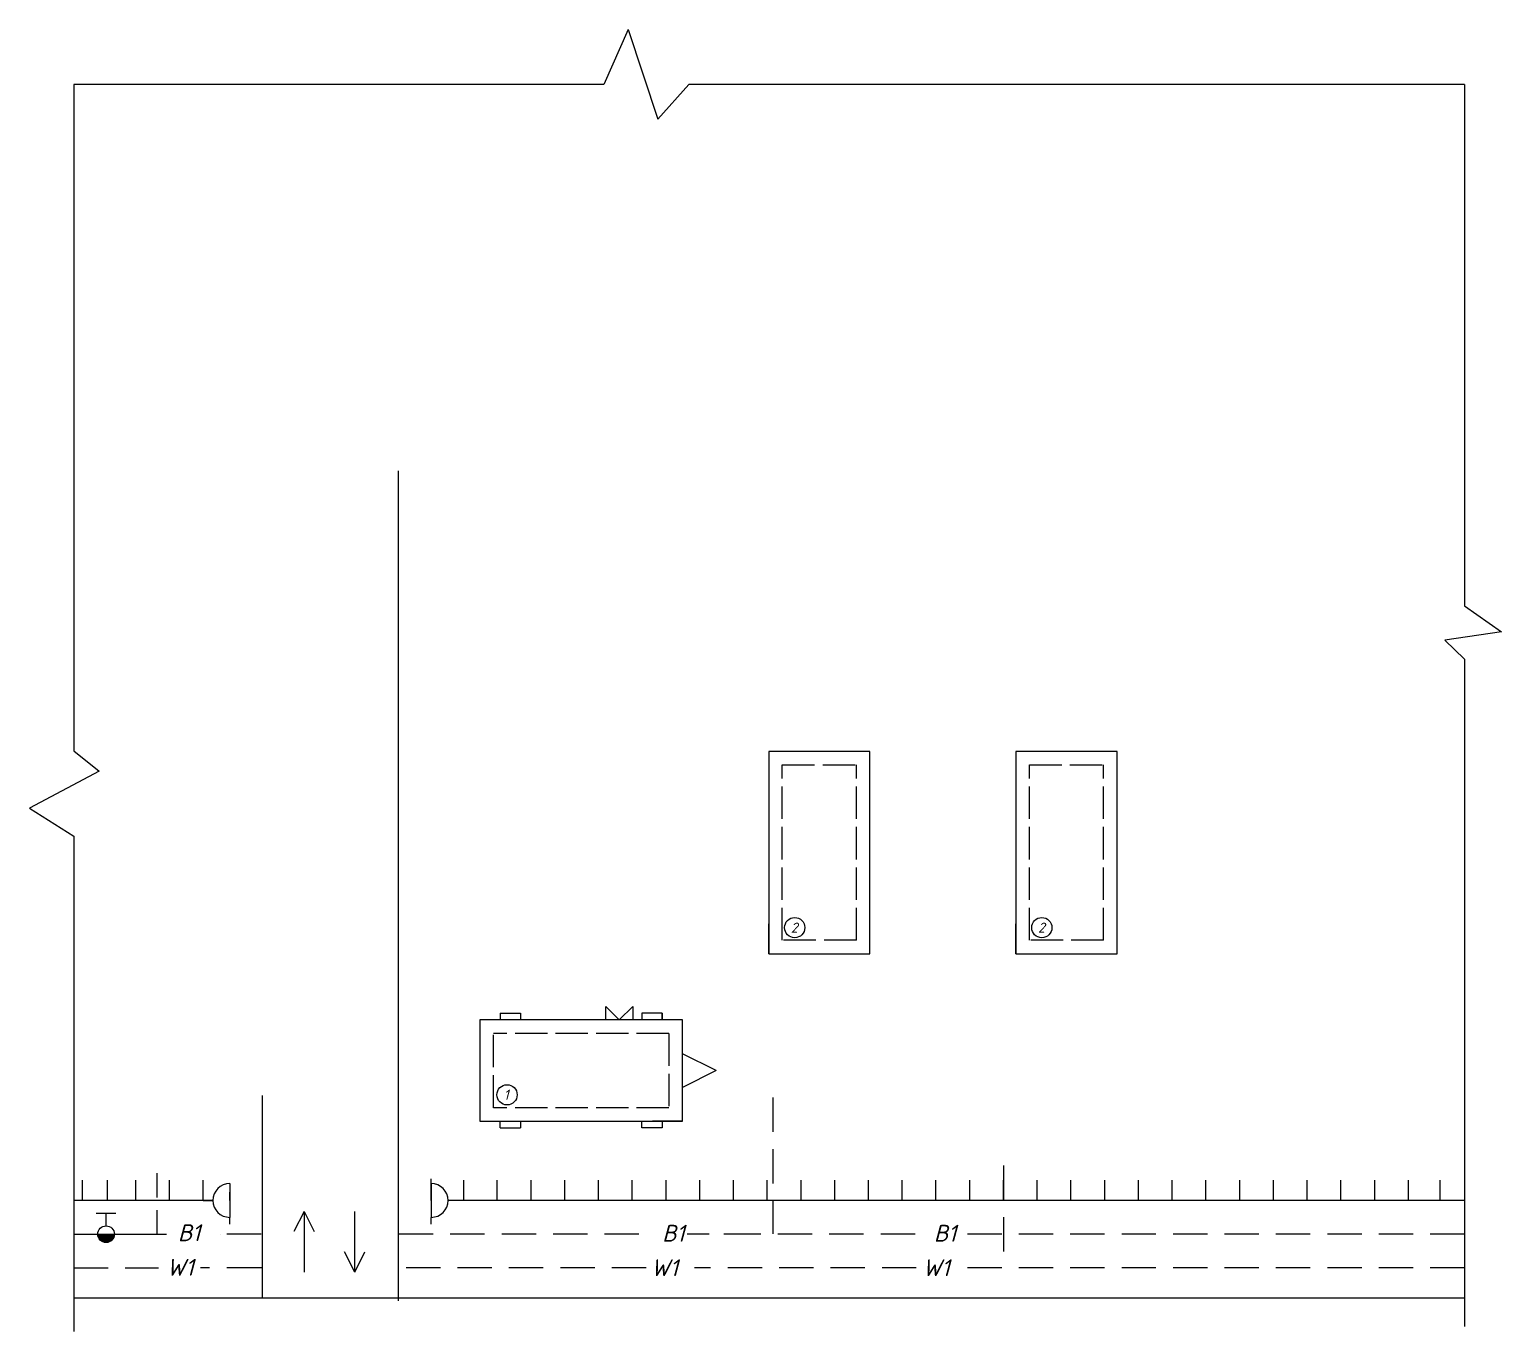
# Model space of a CAD drawing. Header units: millimetres. Extents: x 27137 to 30937, y -4667 to -569.
# Drawn here: x 28882.2 to 29100.3, y -2433.5 to -2240.5 of the extents above; entities that cross this region are included whole.
import ezdxf

# ---------------------------------------------------------------- set-up
doc = ezdxf.new("R2010")
doc.units = ezdxf.units.MM
doc.header["$LTSCALE"] = 0.4
doc.linetypes.add('ACAD_ISO02W100', pattern=[15, 12, -3])
doc.linetypes.add('штриховаяX2', pattern=[38.1, 25.4, -12.7])
doc.styles.add('Isocpeur', font='isocpeui.ttf', dxfattribs={"height": 2.5})

msp = doc.modelspace()

# ---------------------------------------------------------------- hatches: boundary and pattern name
at = {"lineweight": 15}
msp.add_hatch(color=256, dxfattribs=at).paths.add_polyline_path([(28892.3083, -2419.0355), (28893.5454, -2419.0355), (28894.7826, -2419.0355, -1)])

# ---------------------------------------------------------------- linework, layer by layer
for p, q in [((28970.8963, -2240.4864), (28967.279, -2248.6251)), ((28970.8963, -2240.4864), (28975.3011, -2253.787)), ((28967.279, -2248.6251), (28888.7545, -2248.6251)), ((28888.7545, -2248.6251), (28888.7564, -2347.4122)), ((28975.3011, -2253.787), (28979.9042, -2248.6251)), ((29094.8146, -2248.6251), (28979.9042, -2248.6251)), ((29094.8146, -2248.6251), (29094.8156, -2325.9184)), ((28936.8841, -2428.9041), (28936.8841, -2305.9119)), ((29094.8156, -2325.9184), (29100.2926, -2329.7571)), ((29100.2926, -2329.7571), (29091.8798, -2331.0045)), ((29091.8798, -2331.0045), (29094.8158, -2333.7971)), ((29094.8158, -2333.7971), (29094.8161, -2348.7404)), ((28888.7564, -2347.4122), (28892.5048, -2350.435)), ((28991.7198, -2347.4796), (28991.7198, -2377.4796)), ((29006.7198, -2347.4796), (28991.7198, -2347.4796)), ((28991.7198, -2347.4796), (28991.7198, -2377.4796)), ((29006.7198, -2347.4796), (28991.7198, -2347.4796)), ((29006.7198, -2377.4796), (29006.7198, -2347.4796)), ((29006.7198, -2377.4796), (29006.7198, -2347.4796)), ((29028.3321, -2347.4796), (29028.3321, -2377.4796)), ((29043.3321, -2347.4796), (29028.3321, -2347.4796)), ((29028.3321, -2347.4796), (29028.3321, -2377.4796)), ((29043.3321, -2347.4796), (29028.3321, -2347.4796)), ((29043.3321, -2377.4796), (29043.3321, -2347.4796)), ((29043.3321, -2377.4796), (29043.3321, -2347.4796)), ((29094.8161, -2348.7404), (29094.8146, -2428.4639)), ((28892.5048, -2350.435), (28882.193, -2355.8984)), ((28882.193, -2355.8984), (28888.7564, -2360.0374)), ((28888.7548, -2360.0364), (28888.7548, -2428.4639)), ((28991.7198, -2377.4796), (28991.7198, -2373.0491)), ((28991.7198, -2377.4796), (28991.7198, -2373.0491)), ((29028.3321, -2377.4796), (29028.3321, -2373.0491)), ((29028.3321, -2377.4796), (29028.3321, -2373.0491)), ((28991.7198, -2377.4796), (29006.7198, -2377.4796)), ((28991.7198, -2377.4796), (29006.7198, -2377.4796)), ((29028.3321, -2377.4796), (29043.3321, -2377.4796)), ((29028.3321, -2377.4796), (29043.3321, -2377.4796)), ((28967.5803, -2387.2818), (28967.5803, -2385.2818)), ((28969.5803, -2387.2818), (28967.5803, -2385.2818)), ((28971.5803, -2385.2818), (28969.5803, -2387.2818)), ((28971.5803, -2385.2818), (28971.5803, -2387.2818)), ((28978.9401, -2387.2818), (28948.9401, -2387.2818)), ((28948.9401, -2387.2818), (28948.9401, -2402.2818)), ((28978.9401, -2387.2818), (28948.9401, -2387.2818)), ((28948.9401, -2387.2818), (28948.9401, -2402.2818)), ((28951.9401, -2386.2818), (28954.9401, -2386.2818)), ((28951.9401, -2386.2818), (28951.9401, -2387.2818)), ((28954.9401, -2386.2818), (28954.9401, -2387.2818)), ((28975.9401, -2386.2557), (28972.9401, -2386.2557)), ((28972.9401, -2386.2557), (28972.9401, -2387.2557)), ((28976.9401, -2387.2818), (28973.9401, -2387.2818)), ((28978.9401, -2402.2818), (28978.9401, -2387.2818)), ((28978.9401, -2402.2818), (28978.9401, -2387.2818)), ((28983.9401, -2394.7818), (28978.9401, -2392.2818)), ((28983.9401, -2394.7818), (28978.9401, -2397.2818)), ((28916.6666, -2398.4639), (28916.6666, -2428.4639)), ((28948.9401, -2402.2818), (28978.9401, -2402.2818)), ((28948.9401, -2402.2818), (28978.9401, -2402.2818)), ((28951.9401, -2403.2818), (28951.9401, -2402.2818)), ((28951.9401, -2403.2818), (28954.9401, -2403.2818)), ((28954.9401, -2402.2818), (28954.9401, -2403.2818)), ((28975.9401, -2403.2818), (28972.9401, -2403.2818)), ((28978.9401, -2402.2818), (28974.5096, -2402.2818)), ((28978.9401, -2402.2818), (28974.5096, -2402.2818)), ((28975.9401, -2402.2818), (28975.9401, -2403.2818)), ((28890.0728, -2414.0355), (28890.0728, -2411.0355)), ((28890.0728, -2414.0355), (28890.0728, -2411.0355)), ((28893.7548, -2414.0355), (28893.7548, -2411.0355)), ((28893.7548, -2414.0355), (28893.7548, -2411.0355)), ((28897.9326, -2414.0355), (28897.9326, -2411.0355)), ((28897.9326, -2414.0355), (28897.9326, -2411.0355)), ((28902.9326, -2414.0355), (28902.9326, -2411.0355)), ((28902.9326, -2414.0355), (28902.9326, -2411.0355)), ((28902.9326, -2414.0355), (28902.9326, -2411.0355)), ((28902.9326, -2414.0355), (28902.9326, -2411.0355)), ((28907.9326, -2414.0355), (28907.9326, -2411.0355)), ((28907.9326, -2414.0355), (28907.9326, -2411.0355)), ((28907.9326, -2414.0355), (28907.9326, -2411.0355)), ((28911.8688, -2411.5355), (28911.8688, -2416.5355)), ((28911.8688, -2411.5355), (28911.8688, -2416.5355)), ((28941.7119, -2414.0355), (28941.7119, -2411.5355)), ((28941.7119, -2411.5355), (28941.7119, -2416.5355)), ((28941.7119, -2414.0355), (28941.7119, -2411.5355)), ((28941.7119, -2411.5355), (28941.7119, -2416.5355)), ((28946.5025, -2411.0355), (28946.5025, -2414.0355)), ((28951.5025, -2414.0355), (28951.5025, -2411.0355)), ((28951.5025, -2414.0355), (28951.5025, -2411.0355)), ((28956.5025, -2414.0355), (28956.5025, -2411.0355)), ((28961.5025, -2414.0355), (28961.5025, -2411.0355)), ((28966.5025, -2414.0355), (28966.5025, -2411.0355)), ((28971.5025, -2414.0355), (28971.5025, -2411.0355)), ((28976.5025, -2414.0355), (28976.5025, -2411.0355)), ((28981.5025, -2414.0355), (28981.5025, -2411.0355)), ((28986.5025, -2414.0355), (28986.5025, -2411.0355)), ((28986.5025, -2414.0355), (28986.5025, -2411.0355)), ((28986.5025, -2414.0355), (28986.5025, -2411.0355)), ((28991.5025, -2414.0355), (28991.5025, -2411.0355)), ((28991.5025, -2414.0355), (28991.5025, -2411.0355)), ((28996.5025, -2414.0355), (28996.5025, -2411.0355)), ((29001.5025, -2414.0355), (29001.5025, -2411.0355)), ((29006.5025, -2414.0355), (29006.5025, -2411.0355)), ((29011.5025, -2414.0355), (29011.5025, -2411.0355)), ((29016.5025, -2414.0355), (29016.5025, -2411.0355)), ((29016.5025, -2414.0355), (29016.5025, -2411.0355)), ((29021.5025, -2414.0355), (29021.5025, -2411.0355)), ((29021.5025, -2414.0355), (29021.5025, -2411.0355)), ((29026.5025, -2414.0355), (29026.5025, -2411.0355)), ((29031.5025, -2414.0355), (29031.5025, -2411.0355)), ((29031.5025, -2414.0355), (29031.5025, -2411.0355)), ((29031.5025, -2414.0355), (29031.5025, -2411.0355)), ((29036.5025, -2414.0355), (29036.5025, -2411.0355)), ((29036.5025, -2414.0355), (29036.5025, -2411.0355)), ((29041.5025, -2414.0355), (29041.5025, -2411.0355)), ((29046.5025, -2414.0355), (29046.5025, -2411.0355)), ((29046.5025, -2414.0355), (29046.5025, -2411.0355)), ((29046.5025, -2414.0355), (29046.5025, -2411.0355)), ((29051.5025, -2414.0355), (29051.5025, -2411.0355)), ((29051.5025, -2414.0355), (29051.5025, -2411.0355)), ((29051.5025, -2414.0355), (29051.5025, -2411.0355)), ((29056.5025, -2414.0355), (29056.5025, -2411.0355)), ((29056.5025, -2414.0355), (29056.5025, -2411.0355)), ((29056.5025, -2414.0355), (29056.5025, -2411.0355)), ((29056.5025, -2414.0355), (29056.5025, -2411.0355)), ((29056.5025, -2414.0355), (29056.5025, -2411.0355)), ((29061.5025, -2414.0355), (29061.5025, -2411.0355)), ((29061.5025, -2414.0355), (29061.5025, -2411.0355)), ((29061.5025, -2414.0355), (29061.5025, -2411.0355)), ((29066.5025, -2414.0355), (29066.5025, -2411.0355)), ((29066.5025, -2414.0355), (29066.5025, -2411.0355)), ((29066.5025, -2414.0355), (29066.5025, -2411.0355)), ((29066.5025, -2414.0355), (29066.5025, -2411.0355)), ((29071.5025, -2414.0355), (29071.5025, -2411.0355)), ((29071.5025, -2414.0355), (29071.5025, -2411.0355)), ((29071.5025, -2414.0355), (29071.5025, -2411.0355)), ((29071.5025, -2414.0355), (29071.5025, -2411.0355)), ((29071.5025, -2414.0355), (29071.5025, -2411.0355)), ((29076.5025, -2414.0355), (29076.5025, -2411.0355)), ((29076.5025, -2414.0355), (29076.5025, -2411.0355)), ((29076.5025, -2414.0355), (29076.5025, -2411.0355)), ((29076.5025, -2414.0355), (29076.5025, -2411.0355)), ((29081.5025, -2414.0355), (29081.5025, -2411.0355)), ((29081.5025, -2414.0355), (29081.5025, -2411.0355)), ((29081.5025, -2414.0355), (29081.5025, -2411.0355)), ((29081.5025, -2414.0355), (29081.5025, -2411.0355)), ((29081.5025, -2414.0355), (29081.5025, -2411.0355)), ((29086.5025, -2414.0355), (29086.5025, -2411.0355)), ((29086.5025, -2414.0355), (29086.5025, -2411.0355)), ((29086.5025, -2414.0355), (29086.5025, -2411.0355)), ((29086.5025, -2414.0355), (29086.5025, -2411.0355)), ((29091.1868, -2414.0355), (29091.1868, -2411.0355)), ((29091.1868, -2414.0355), (29091.1868, -2411.0355)), ((28909.3688, -2414.0355), (28888.7548, -2414.0355)), ((28907.9326, -2414.0355), (28909.3688, -2414.0355)), ((28911.8688, -2414.0355), (28911.8688, -2412.8081)), ((28911.8688, -2414.0355), (28911.8688, -2414.7758)), ((29094.8149, -2414.0355), (28944.2119, -2414.0355)), ((28893.551, -2415.9666), (28892.0933, -2415.9666)), ((28893.551, -2417.7977), (28893.551, -2415.9666)), ((28895.0088, -2415.9666), (28893.551, -2415.9666)), ((28911.8688, -2417.5355), (28911.8688, -2416.5355)), ((28911.8688, -2417.5355), (28911.8688, -2416.5355)), ((28922.882, -2415.6555), (28921.382, -2418.6555)), ((28922.882, -2415.6555), (28922.882, -2424.6474)), ((28922.882, -2415.6555), (28922.882, -2420.6555)), ((28922.882, -2415.6555), (28922.882, -2418.6555)), ((28922.882, -2415.6555), (28924.382, -2418.6555)), ((28930.3838, -2424.6474), (28930.3838, -2415.6555)), ((28941.7119, -2417.5355), (28941.7119, -2416.5355)), ((28941.7119, -2417.5355), (28941.7119, -2416.5355)), ((28888.7548, -2419.0355), (28902.5025, -2419.0355)), ((28902.5025, -2419.0355), (28902.5025, -2419.0355)), ((28910.5025, -2419.0355), (28910.5025, -2419.0355)), ((28916.6666, -2419.0355), (28916.6666, -2419.0355)), ((28930.3838, -2424.6474), (28928.8838, -2421.6474)), ((28930.3838, -2424.6474), (28931.8838, -2421.6474)), ((28888.7548, -2428.4639), (29094.8146, -2428.4639)), ((28888.7548, -2428.4639), (28888.7548, -2433.4639)), ((29094.8146, -2428.4639), (29094.8146, -2432.7252))]:
    msp.add_line(p, q, dxfattribs=at)
at = {"linetype": 'ACAD_ISO02W100', "lineweight": 15}
for p, q in [((28993.7198, -2375.4796), (28993.7198, -2349.4796)), ((28993.7198, -2349.4796), (29004.7198, -2349.4796)), ((29004.7198, -2375.4796), (29004.7198, -2349.4796)), ((29030.3321, -2375.4796), (29030.3321, -2349.4796)), ((29030.3321, -2349.4796), (29041.3321, -2349.4796)), ((29041.3321, -2375.4796), (29041.3321, -2349.4796)), ((29004.7198, -2375.4796), (28993.7198, -2375.4796)), ((29041.3321, -2375.4796), (29030.3321, -2375.4796)), ((28950.9401, -2400.2818), (28950.9401, -2389.2818)), ((28976.9401, -2389.2818), (28950.9401, -2389.2818)), ((28976.9401, -2389.2818), (28976.9401, -2400.2818)), ((28976.9401, -2400.2818), (28950.9401, -2400.2818))]:
    msp.add_line(p, q, dxfattribs=at)
at = {"ltscale": 0.5}
msp.add_line((28975.9401, -2386.2557), (28975.9401, -2387.2818), dxfattribs=at)
at = {"linetype": 'штриховаяX2', "lineweight": 15, "ltscale": 0.5}
for p, q in [((28992.3058, -2398.7972), (28992.3058, -2418.9821)), ((29026.5025, -2408.8755), (29026.5025, -2424.0355)), ((28901.058, -2410.0014), (28901.058, -2413.5747)), ((28901.058, -2415.4623), (28901.058, -2419.0355)), ((28901.058, -2415.4623), (28901.058, -2419.0355)), ((28916.5025, -2419.0355), (28910.5025, -2419.0355)), ((28972.4891, -2419.0355), (28936.8841, -2419.0355)), ((29013.3969, -2419.0355), (28979.6543, -2419.0355)), ((28990.1515, -2419.0355), (28980.1515, -2419.0355)), ((29094.8148, -2419.0355), (29020.5621, -2419.0355)), ((28888.7548, -2424.0355), (28901.3136, -2424.0355)), ((28916.5025, -2424.0355), (28907.5247, -2424.0355)), ((28916.6666, -2424.0355), (28911.5025, -2424.0355)), ((28973.5567, -2424.0355), (28936.8841, -2424.0355)), ((29013.5868, -2424.0355), (28980.7219, -2424.0355)), ((29094.8147, -2424.0355), (29020.752, -2424.0355))]:
    msp.add_line(p, q, dxfattribs=at)
at = {"lineweight": 15, "ltscale": 0.5}
for p, q in [((28972.9401, -2403.2818), (28972.9401, -2402.2818)), ((28941.7119, -2414.0355), (28941.7119, -2410.8245))]:
    msp.add_line(p, q, dxfattribs=at)
at = {"lineweight": 15}
for centre, radius in [((28995.5653, -2373.6016), 1.5), ((29032.1775, -2373.6016), 1.5), ((28952.9467, -2398.3781), 1.5), ((28893.5454, -2419.0355), 1.2372)]:
    msp.add_circle(centre, radius, dxfattribs=at)
for centre, start, end in [((28911.8688, -2414.0355), 90, 270), ((28941.7119, -2414.0355), 270, 90)]:
    msp.add_arc(centre, 2.5, start, end, dxfattribs=at)

# ---------------------------------------------------------------- texts
at = {"lineweight": 15, "char_height": 1.5, "attachment_point": 3, "style": 'Isocpeur'}
for s, insert in [('{\\fISOCPEUR|b0|i1|c204|p34;2}', (28996.0243, -2372.859)), ('{\\fISOCPEUR|b0|i1|c204|p34;2}', (29032.6365, -2372.859)), ('1', (28953.2075, -2397.6029))]:
    msp.add_mtext_dynamic_manual_height_columns(s, width=1.525272, gutter_width=12.5, heights=[0], dxfattribs=dict(at, insert=insert))
at = {"linetype": 'штриховаяX2', "lineweight": 15, "char_height": 2.5, "attachment_point": 3, "style": 'Isocpeur'}
for s, insert in [('В1', (28907.5224, -2417.5697)), ('В1', (28979.2708, -2417.6432)), ('В1', (29019.5191, -2417.6431)), ('W1', (28906.5495, -2422.6849)), ('W1', (28978.2979, -2422.7585)), ('W1', (29018.5462, -2422.7583))]:
    msp.add_mtext_dynamic_manual_height_columns(s, width=5.498522, gutter_width=12.5, heights=[0], dxfattribs=dict(at, insert=insert))

doc.saveas('drawing.dxf')
